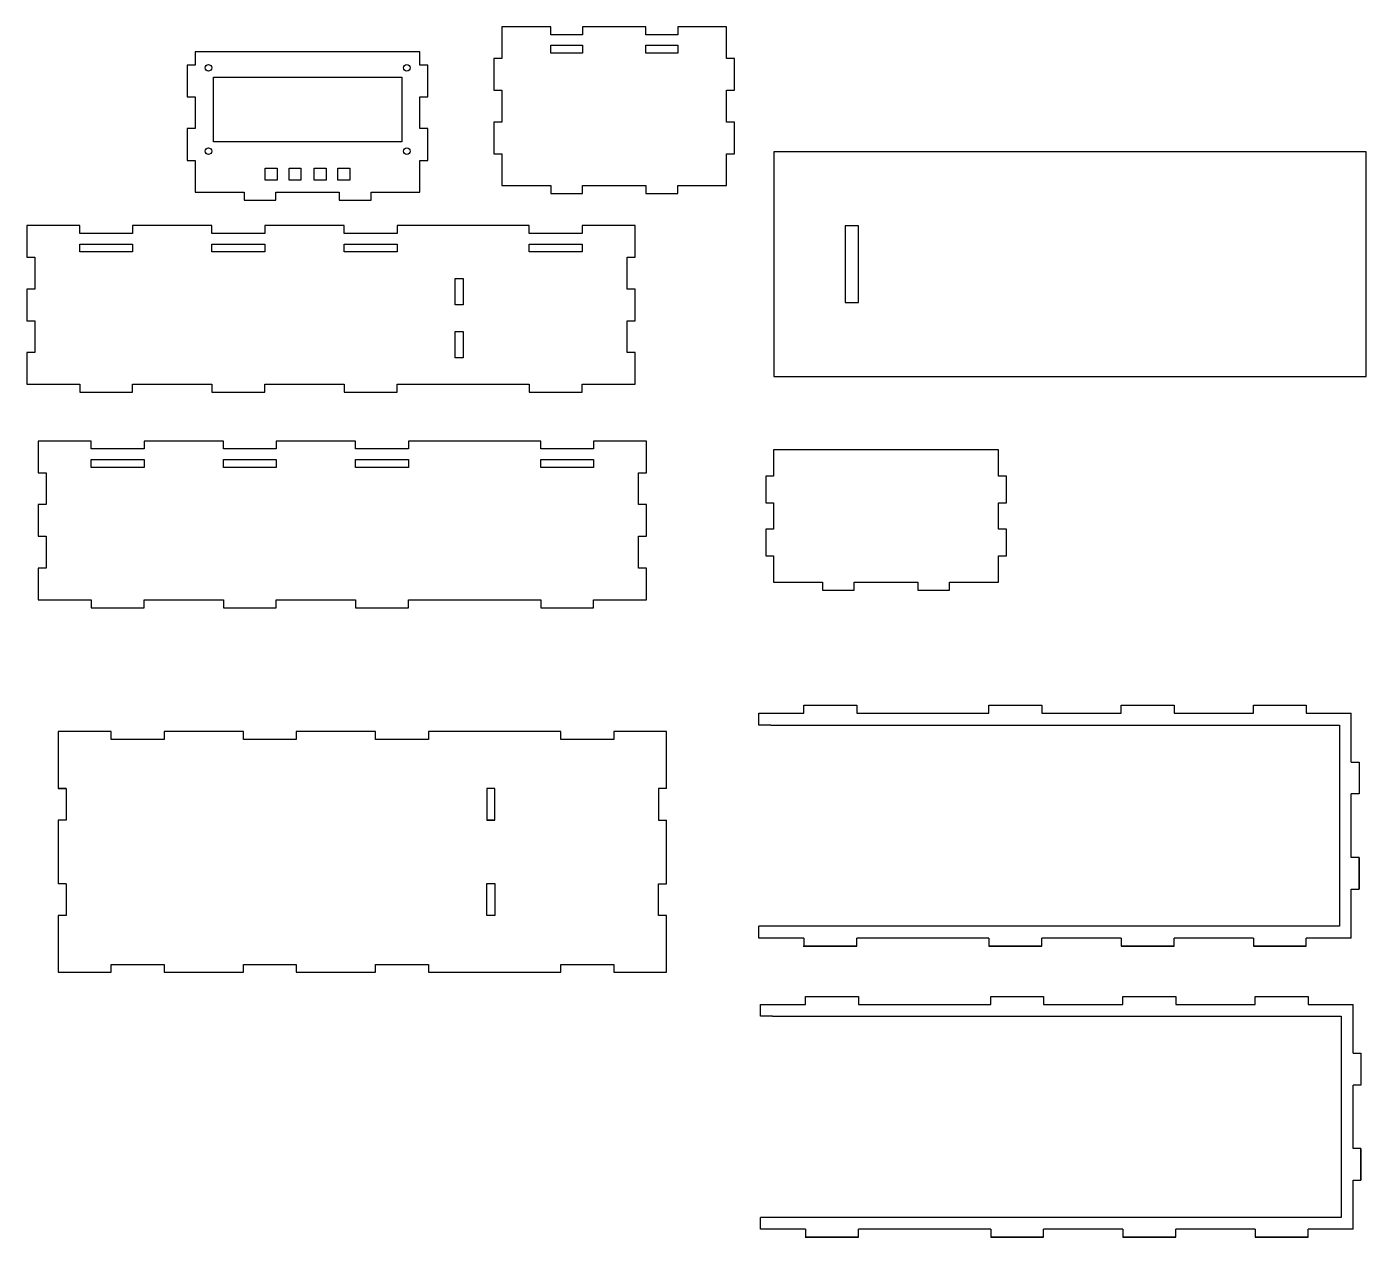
# Model space of a CAD drawing. Header units: millimetres. Extents: x 23 to 530, y -209 to 248.
import ezdxf

# ---------------------------------------------------------------- set-up
doc = ezdxf.new("R2010")
doc.units = ezdxf.units.MM

msp = doc.modelspace()

# ---------------------------------------------------------------- linework, layer by layer
for p, q in [((86.78, 238.94), (86.78, 233.94)), ((171.78, 233.94), (171.78, 238.94)), ((83.78, 233.94), (83.78, 221.94)), ((174.78, 221.94), (174.78, 233.94)), ((86.78, 221.94), (86.78, 209.94)), ((171.78, 209.94), (171.78, 221.94)), ((83.78, 209.94), (83.78, 197.94)), ((174.78, 197.94), (174.78, 209.94)), ((86.78, 197.94), (86.78, 185.94)), ((171.78, 185.94), (171.78, 197.94)), ((105.28, 185.94), (105.28, 182.94)), ((117.28, 182.94), (117.28, 185.94)), ((141.28, 185.94), (141.28, 182.94)), ((153.28, 182.94), (153.28, 185.94)), ((305.51, 88.53), (305.51, 78.53)), ((390.51, 88.53), (305.51, 88.53)), ((302.51, 78.53), (302.51, 68.53)), ((393.51, 78.53), (390.51, 78.53)), ((305.51, 68.53), (305.51, 58.53)), ((390.51, 68.53), (393.51, 68.53)), ((302.51, 58.53), (302.51, 48.53)), ((393.51, 58.53), (390.51, 58.53)), ((305.51, 48.53), (305.51, 38.53)), ((390.51, 48.53), (393.51, 48.53)), ((324.01, 38.53), (324.01, 35.53)), ((336.01, 35.53), (336.01, 38.53)), ((360.01, 38.53), (360.01, 35.53)), ((372.01, 35.53), (372.01, 38.53)), ((372.01, 38.53), (390.51, 38.53)), ((304.42, -15.53), (299.92, -15.53)), ((265.03, -39.44), (262.03, -39.44)), ((262.03, -39.44), (262.03, -51.39)), ((262.03, -51.39), (265.03, -51.39)), ((262.03, -87.43), (262.03, -75.47)), ((262.03, -75.47), (265.03, -75.47)), ((265.03, -87.43), (262.03, -87.43)), ((316.71, -99.03), (336.71, -99.03)), ((305.09, -125.56), (300.59, -125.56)), ((317.38, -209.06), (337.38, -209.06))]:
    msp.add_line(p, q)
at = {"linetype": 'Continuous'}
for p, q in [((523.92, -29.53), (523.92, -11.03)), ((38.03, -39.44), (35.03, -39.44)), ((35.03, -39.44), (38.03, -39.44)), ((38.03, -39.44), (38.03, -51.39)), ((200.03, -39.44), (197.03, -39.44)), ((523.92, -65.53), (523.92, -41.53)), ((38.03, -51.39), (35.03, -51.39)), ((200.03, -51.39), (197.03, -51.39)), ((38.03, -75.47), (35.03, -75.47)), ((38.03, -75.47), (38.03, -87.43)), ((200.03, -75.47), (197.03, -75.47)), ((523.92, -96.03), (523.92, -77.53)), ((38.03, -87.43), (35.03, -87.43)), ((200.03, -87.43), (197.03, -87.43)), ((304.42, -91.53), (299.92, -91.53)), ((299.92, -96.03), (299.92, -91.53)), ((524.59, -139.56), (524.59, -121.06)), ((524.59, -175.56), (524.59, -151.56)), ((524.59, -206.06), (524.59, -187.56)), ((305.09, -201.56), (300.59, -201.56)), ((300.59, -206.06), (300.59, -201.56))]:
    msp.add_line(p, q, dxfattribs=at)
for points in [[(202.73, 188.42), (221.23, 188.42), (221.23, 185.42), (233.23, 185.42), (233.23, 188.42), (257.23, 188.42), (257.23, 185.42), (269.23, 185.42), (269.23, 188.42), (287.73, 188.42), (287.73, 200.42), (290.73, 200.42), (290.73, 212.42), (287.73, 212.42), (287.73, 224.42), (290.73, 224.42), (290.73, 236.42), (287.73, 236.42), (287.73, 248.42), (269.23, 248.42), (269.23, 245.42), (257.23, 245.42), (257.23, 248.42), (233.23, 248.42), (233.23, 245.42), (221.23, 245.42), (221.23, 248.42), (202.73, 248.42), (202.73, 236.42), (199.73, 236.42), (199.73, 224.42), (202.73, 224.42), (202.73, 212.42), (199.73, 212.42), (199.73, 200.42), (202.73, 200.42)], [(171.78, 238.94), (86.78, 238.94), (86.78, 233.94), (83.78, 233.94), (83.78, 221.94), (86.78, 221.94), (86.78, 209.94), (83.78, 209.94), (83.78, 197.94), (86.78, 197.94), (86.78, 185.94), (105.28, 185.94), (105.28, 182.94), (117.28, 182.94), (117.28, 185.94), (141.28, 185.94), (141.28, 182.94), (153.28, 182.94), (153.28, 185.94), (171.78, 185.94), (171.78, 197.94), (174.78, 197.94), (174.78, 209.94), (171.78, 209.94), (171.78, 221.94), (174.78, 221.94), (174.78, 233.94), (171.78, 233.94)], [(221.23, 241.42), (233.23, 241.42), (233.23, 238.42), (221.23, 238.42)], [(257.23, 241.42), (269.23, 241.42), (269.23, 238.42), (257.23, 238.42)], [(164.88, 229.44), (164.88, 204.94), (93.68, 204.94), (93.68, 229.44)], [(93.68, 229.44), (164.88, 229.44), (164.88, 204.94), (93.68, 204.94)], [(305.57, 116.22), (529.57, 116.22), (529.57, 201.22), (305.57, 201.22)], [(113.28, 194.94), (117.78, 194.94), (117.78, 190.44), (113.28, 190.44)], [(113.28, 194.94), (117.78, 194.94), (117.78, 190.44), (113.28, 190.44)], [(122.28, 194.94), (126.78, 194.94), (126.78, 190.44), (122.28, 190.44)], [(122.28, 194.94), (126.78, 194.94), (126.78, 190.44), (122.28, 190.44)], [(136.28, 194.94), (136.28, 190.44), (131.78, 190.44), (131.78, 194.94)], [(131.78, 194.94), (136.28, 194.94), (136.28, 190.44), (131.78, 190.44)], [(145.28, 194.94), (145.28, 190.44), (140.78, 190.44), (140.78, 194.94)], [(140.78, 194.94), (145.28, 194.94), (145.28, 190.44), (140.78, 190.44)], [(233.12, 110.32), (233.12, 113.32), (253.12, 113.32), (253.12, 125.32), (250.12, 125.32), (250.12, 137.32), (253.12, 137.32), (253.12, 149.32), (250.12, 149.32), (250.12, 161.32), (253.12, 161.32), (253.12, 173.32), (233.12, 173.32), (233.12, 170.32), (213.12, 170.32), (213.12, 173.32), (163.12, 173.32), (163.12, 170.32), (143.12, 170.32), (143.12, 173.32), (113.12, 173.32), (113.12, 170.32), (93.12, 170.32), (93.12, 173.32), (63.12, 173.32), (63.12, 170.32), (43.12, 170.32), (43.12, 173.32), (23.12, 173.32), (23.12, 161.32), (26.12, 161.32), (26.12, 149.32), (23.12, 149.32), (23.12, 137.32), (26.12, 137.32), (26.12, 125.32), (23.12, 125.32), (23.12, 113.32), (43.12, 113.32), (43.12, 110.32), (63.12, 110.32), (63.12, 113.32), (93.12, 113.32), (93.12, 110.32), (113.12, 110.32), (113.12, 113.32), (143.12, 113.32), (143.12, 110.32), (163.12, 110.32), (163.12, 113.32), (213.12, 113.32), (213.12, 110.32)], [(337.57, 173.22), (332.57, 173.22), (332.57, 144.22), (337.57, 144.22)], [(43.12, 166.32), (63.12, 166.32), (63.12, 163.32), (43.12, 163.32)], [(93.12, 166.32), (113.12, 166.32), (113.12, 163.32), (93.12, 163.32)], [(143.12, 166.32), (163.12, 166.32), (163.12, 163.32), (143.12, 163.32)], [(213.12, 166.32), (233.12, 166.32), (233.12, 163.32), (213.12, 163.32)], [(185.12, 153.32), (188.12, 153.32), (188.12, 143.32), (185.12, 143.32)], [(185.12, 133.32), (188.12, 133.32), (188.12, 123.32), (185.12, 123.32)], [(237.46, 28.85), (237.46, 31.85), (257.46, 31.85), (257.46, 43.85), (254.46, 43.85), (254.46, 55.85), (257.46, 55.85), (257.46, 67.85), (254.46, 67.85), (254.46, 79.85), (257.46, 79.85), (257.46, 91.85), (237.46, 91.85), (237.46, 88.85), (217.46, 88.85), (217.46, 91.85), (167.46, 91.85), (167.46, 88.85), (147.46, 88.85), (147.46, 91.85), (117.46, 91.85), (117.46, 88.85), (97.46, 88.85), (97.46, 91.85), (67.46, 91.85), (67.46, 88.85), (47.46, 88.85), (47.46, 91.85), (27.46, 91.85), (27.46, 79.85), (30.46, 79.85), (30.46, 67.85), (27.46, 67.85), (27.46, 55.85), (30.46, 55.85), (30.46, 43.85), (27.46, 43.85), (27.46, 31.85), (47.46, 31.85), (47.46, 28.85), (67.46, 28.85), (67.46, 31.85), (97.46, 31.85), (97.46, 28.85), (117.46, 28.85), (117.46, 31.85), (147.46, 31.85), (147.46, 28.85), (167.46, 28.85), (167.46, 31.85), (217.46, 31.85), (217.46, 28.85)], [(302.51, 48.53), (305.51, 48.53), (305.51, 38.53), (324.01, 38.53), (324.01, 35.53), (336.01, 35.53), (336.01, 38.53), (360.01, 38.53), (360.01, 35.53), (372.01, 35.53), (372.01, 38.53), (390.51, 38.53), (390.51, 48.53), (393.51, 48.53), (393.51, 58.53), (390.51, 58.53), (390.51, 68.53), (393.51, 68.53), (393.51, 78.53), (390.51, 78.53), (390.51, 88.53), (305.51, 88.53), (305.51, 78.53), (302.51, 78.53), (302.51, 68.53), (305.51, 68.53), (305.51, 58.53), (302.51, 58.53)], [(47.46, 84.85), (67.46, 84.85), (67.46, 81.85), (47.46, 81.85)], [(97.46, 84.85), (117.46, 84.85), (117.46, 81.85), (97.46, 81.85)], [(147.46, 84.85), (167.46, 84.85), (167.46, 81.85), (147.46, 81.85)], [(217.46, 84.85), (237.46, 84.85), (237.46, 81.85), (217.46, 81.85)], [(200.03, -39.43), (197.03, -39.43), (197.03, -51.43), (200.03, -51.43)], [(200.03, -87.43), (197.03, -87.43), (197.03, -75.43), (200.03, -75.43)]]:
    msp.add_lwpolyline(points, close=True)
for points in [[(316.92, -8.03), (336.92, -8.03)], [(316.92, -11.03), (316.92, -8.03), (336.92, -8.03), (336.92, -11.03)], [(336.92, -8.03), (336.92, -11.03), (386.92, -11.03), (386.92, -8.03)], [(386.92, -8.03), (406.92, -8.03)], [(386.92, -11.03), (386.92, -8.03), (406.92, -8.03), (406.92, -11.03)], [(436.92, -8.03), (456.92, -8.03)], [(436.92, -11.03), (436.92, -8.03), (456.92, -8.03), (456.92, -11.03)], [(486.92, -8.03), (506.92, -8.03)], [(486.92, -11.03), (486.92, -8.03), (506.92, -8.03), (506.92, -11.03)], [(299.92, -15.53), (299.92, -11.03), (316.92, -11.03)], [(336.92, -11.03), (386.92, -11.03)], [(406.92, -11.03), (436.92, -11.03)], [(456.92, -11.03), (486.92, -11.03)], [(506.92, -11.03), (523.92, -11.03)], [(265.03, -39.44), (265.03, -17.93), (245.03, -17.93), (245.03, -20.93), (225.03, -20.93), (225.03, -17.93), (175.01, -17.93), (175.01, -20.93), (155.01, -20.93), (155.01, -17.93), (125.01, -17.93), (125.01, -20.93), (105.01, -20.93), (105.01, -17.93), (75.01, -17.93), (75.01, -20.93), (55.01, -20.93), (55.01, -17.93), (35.03, -17.93), (35.03, -39.44)], [(304.42, -15.53), (519.42, -15.53), (519.42, -91.53), (304.42, -91.53)], [(523.92, -29.53), (526.92, -29.53), (526.92, -41.53), (523.92, -41.53)], [(526.92, -29.53), (526.92, -41.53)], [(35.03, -51.39), (35.03, -75.47)], [(265.03, -75.47), (265.03, -51.39)], [(523.92, -77.53), (526.92, -77.53), (526.92, -65.53), (523.92, -65.53)], [(526.92, -65.53), (526.92, -77.53)], [(35.03, -87.43), (35.03, -108.93), (55.01, -108.93), (55.01, -105.93), (75.01, -105.93), (75.01, -108.93), (105.01, -108.93), (105.01, -105.93), (125.01, -105.93), (125.01, -108.93), (155.01, -108.93), (155.01, -105.93), (175.01, -105.93), (175.01, -108.93), (225.03, -108.93), (225.03, -105.93), (245.03, -105.93), (245.03, -108.93), (265.03, -108.93), (265.03, -87.43)], [(316.92, -96.03), (299.92, -96.03)], [(316.92, -96.03), (316.92, -99.03), (336.92, -99.03), (336.92, -96.03)], [(386.92, -96.03), (336.92, -96.03)], [(386.92, -96.03), (386.92, -99.03), (406.92, -99.03), (406.92, -96.03)], [(436.92, -96.03), (406.92, -96.03)], [(436.92, -96.03), (436.92, -99.03), (456.92, -99.03), (456.92, -96.03)], [(486.92, -96.03), (456.92, -96.03)], [(486.92, -96.03), (486.92, -99.03), (506.92, -99.03), (506.92, -96.03)], [(523.92, -96.03), (506.92, -96.03)], [(336.92, -99.03), (316.92, -99.03)], [(406.92, -99.03), (386.92, -99.03)], [(456.92, -99.03), (436.92, -99.03)], [(506.92, -99.03), (486.92, -99.03)], [(300.59, -125.56), (300.59, -121.06), (317.59, -121.06)], [(317.59, -118.06), (337.59, -118.06)], [(317.59, -121.06), (317.59, -118.06), (337.59, -118.06), (337.59, -121.06)], [(337.59, -118.06), (337.59, -121.06), (387.59, -121.06), (387.59, -118.06)], [(337.59, -121.06), (387.59, -121.06)], [(387.59, -118.06), (407.59, -118.06)], [(387.59, -121.06), (387.59, -118.06), (407.59, -118.06), (407.59, -121.06)], [(407.59, -121.06), (437.59, -121.06)], [(437.59, -118.06), (457.59, -118.06)], [(437.59, -121.06), (437.59, -118.06), (457.59, -118.06), (457.59, -121.06)], [(457.59, -121.06), (487.59, -121.06)], [(487.59, -118.06), (507.59, -118.06)], [(487.59, -121.06), (487.59, -118.06), (507.59, -118.06), (507.59, -121.06)], [(507.59, -121.06), (524.59, -121.06)], [(305.09, -125.56), (520.09, -125.56), (520.09, -201.56), (305.09, -201.56)], [(524.59, -139.56), (527.59, -139.56), (527.59, -151.56), (524.59, -151.56)], [(527.59, -139.56), (527.59, -151.56)], [(524.59, -187.56), (527.59, -187.56), (527.59, -175.56), (524.59, -175.56)], [(527.59, -175.56), (527.59, -187.56)], [(317.59, -206.06), (300.59, -206.06)], [(317.59, -206.06), (317.59, -209.06), (337.59, -209.06), (337.59, -206.06)], [(387.59, -206.06), (337.59, -206.06)], [(387.59, -206.06), (387.59, -209.06), (407.59, -209.06), (407.59, -206.06)], [(437.59, -206.06), (407.59, -206.06)], [(437.59, -206.06), (437.59, -209.06), (457.59, -209.06), (457.59, -206.06)], [(487.59, -206.06), (457.59, -206.06)], [(487.59, -206.06), (487.59, -209.06), (507.59, -209.06), (507.59, -206.06)], [(524.59, -206.06), (507.59, -206.06)], [(337.59, -209.06), (317.59, -209.06)], [(407.59, -209.06), (387.59, -209.06)], [(457.59, -209.06), (437.59, -209.06)], [(507.59, -209.06), (487.59, -209.06)]]:
    msp.add_lwpolyline(points)
for centre in [(91.78, 232.94), (91.78, 232.94), (166.78, 232.94), (166.78, 232.94), (91.78, 201.44), (91.78, 201.44), (166.78, 201.44), (166.78, 201.44)]:
    msp.add_circle(centre, 1.25)

doc.saveas('drawing.dxf')
